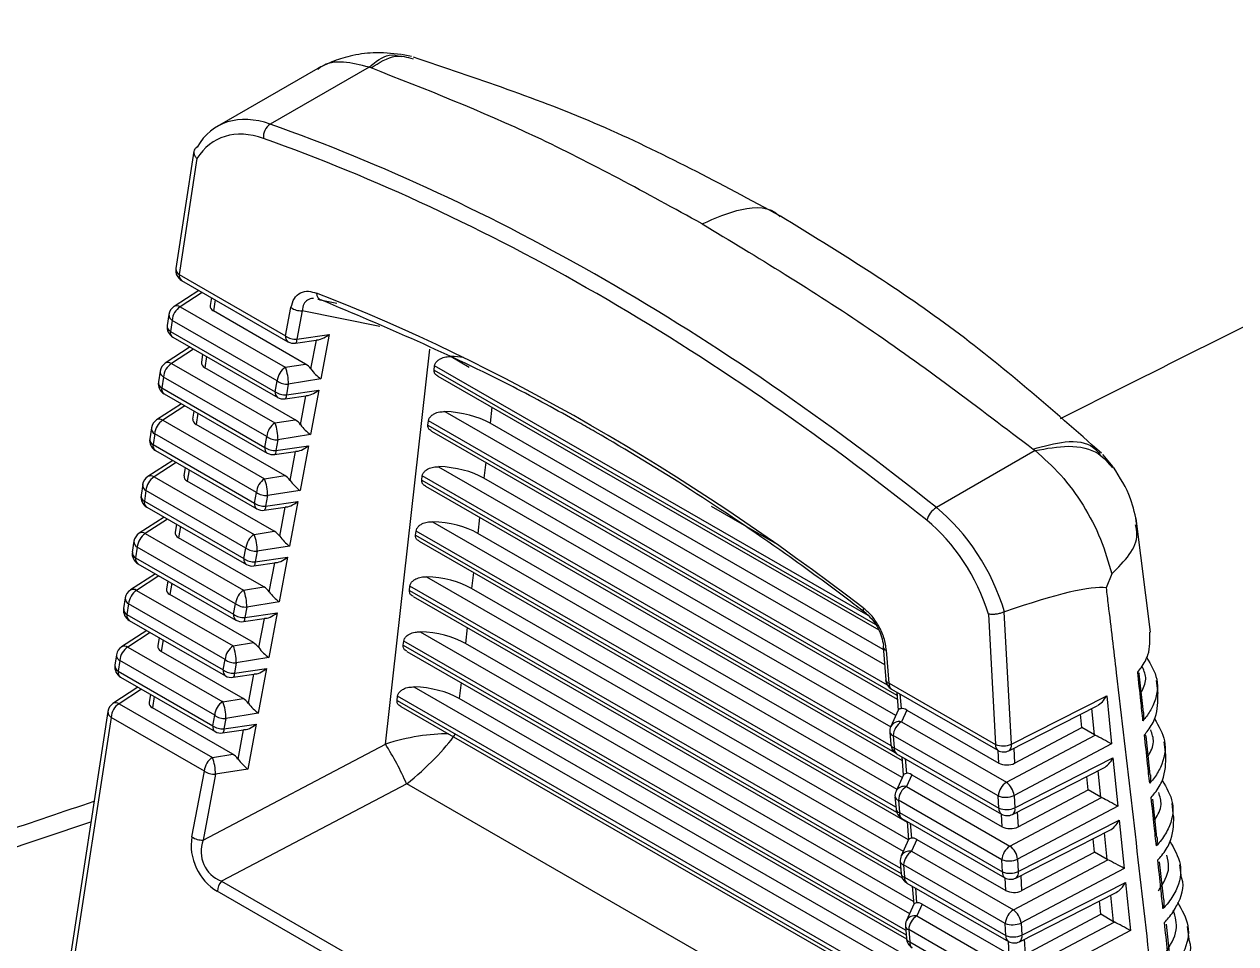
# Model space of a CAD drawing. Extents: x 7 to 135, y 3 to 97.
# Drawn here: x 96.942 to 97.988, y 80.301 to 81.095 of the extents above; entities that cross this region are included whole.
import ezdxf

# ---------------------------------------------------------------- set-up
doc = ezdxf.new("R2010")
doc.units = 0
doc.header["$MEASUREMENT"] = 0
doc.layers.add('OBJECT', color=7, linetype='CONTINUOUS')

msp = doc.modelspace()

# ---------------------------------------------------------------- linework, layer by layer
at = {"layer": 'OBJECT'}
for p, q in [((97.276, 81.0672), (97.2674, 81.069)), ((97.1951, 81.0569), (97.1084, 81.0069)), ((97.2394, 81.0581), (97.1541, 81.0089)), ((97.2411, 81.0574), (97.2394, 81.0581)), ((97.0907, 80.989), (97.0909, 80.9891)), ((97.0882, 80.9854), (97.0726, 80.8841)), ((97.0908, 80.9792), (97.0754, 80.8789)), ((97.0754, 80.8789), (97.1674, 80.8259)), ((97.0775, 80.8739), (97.1694, 80.8209)), ((97.0923, 80.8653), (97.071, 80.8514)), ((97.0954, 80.8636), (97.0763, 80.8512)), ((97.0763, 80.8512), (97.1671, 80.7989)), ((97.1033, 80.859), (97.1022, 80.8521)), ((97.1066, 80.8571), (97.1051, 80.8475)), ((97.1674, 80.8259), (97.172, 80.8505)), ((97.197, 80.8572), (97.1952, 80.8575)), ((97.1985, 80.8569), (97.2117, 80.8543)), ((97.0665, 80.8445), (97.0651, 80.8351)), ((97.1846, 80.8017), (97.1051, 80.8475)), ((97.1816, 80.8477), (97.177, 80.8232)), ((97.2486, 80.8342), (97.1816, 80.8477)), ((97.0694, 80.8394), (97.0679, 80.8299)), ((97.0679, 80.8299), (97.1584, 80.7778)), ((97.1601, 80.7871), (97.0694, 80.8394)), ((97.07, 80.8249), (97.1605, 80.7728)), ((97.1759, 80.8197), (97.1958, 80.8226)), ((97.177, 80.8232), (97.2049, 80.8273)), ((97.1892, 80.7974), (97.1939, 80.8223)), ((97.2049, 80.8273), (97.1978, 80.7888)), ((97.0849, 80.8164), (97.0634, 80.8024)), ((97.0879, 80.8146), (97.0688, 80.8022)), ((97.0957, 80.8101), (97.0947, 80.8031)), ((97.2536, 80.4733), (97.2918, 80.8146)), ((97.0688, 80.8022), (97.1581, 80.7508)), ((97.0991, 80.8082), (97.0976, 80.7985)), ((97.1756, 80.7535), (97.0976, 80.7985)), ((97.1671, 80.7989), (97.1846, 80.8017)), ((97.2956, 80.7965), (97.296, 80.8001)), ((97.6703, 80.5846), (97.296, 80.8001)), ((97.3102, 80.8081), (97.3258, 80.7991)), ((97.059, 80.7956), (97.0576, 80.7862)), ((97.0618, 80.7904), (97.0604, 80.781)), ((97.1511, 80.739), (97.0618, 80.7904)), ((97.1978, 80.7888), (97.1697, 80.7844)), ((97.2956, 80.7965), (97.6765, 80.5771)), ((97.2987, 80.7913), (97.6795, 80.572)), ((97.0604, 80.781), (97.1494, 80.7297)), ((97.1584, 80.7778), (97.1601, 80.7871)), ((97.1697, 80.7844), (97.168, 80.7751)), ((97.168, 80.7751), (97.196, 80.7792)), ((97.196, 80.7792), (97.1888, 80.7407)), ((97.0774, 80.7674), (97.0559, 80.7534)), ((97.0625, 80.776), (97.1515, 80.7247)), ((97.1669, 80.7716), (97.1868, 80.7745)), ((97.1803, 80.7493), (97.1849, 80.7742)), ((97.0804, 80.7656), (97.0613, 80.7532)), ((97.0882, 80.7611), (97.0871, 80.7541)), ((97.0915, 80.7592), (97.09, 80.7495)), ((97.3049, 80.7606), (97.6844, 80.542)), ((97.3454, 80.7643), (97.3439, 80.7505)), ((97.0515, 80.7466), (97.05, 80.7372)), ((97.0613, 80.7532), (97.1491, 80.7026)), ((97.1666, 80.7054), (97.09, 80.7495)), ((97.1581, 80.7508), (97.1756, 80.7535)), ((97.2902, 80.7489), (97.2906, 80.7525)), ((97.2902, 80.7489), (97.6952, 80.5157)), ((97.6869, 80.5243), (97.2906, 80.7525)), ((97.6834, 80.555), (97.3439, 80.7505)), ((97.0543, 80.7414), (97.0529, 80.7321)), ((97.1421, 80.6908), (97.0543, 80.7414)), ((97.1494, 80.7297), (97.1511, 80.739)), ((97.1607, 80.7362), (97.159, 80.727)), ((97.1888, 80.7407), (97.1607, 80.7362)), ((97.2934, 80.7437), (97.6955, 80.5121)), ((97.0529, 80.7321), (97.1404, 80.6816)), ((97.0549, 80.727), (97.1425, 80.6766)), ((97.1579, 80.7235), (97.1779, 80.7264)), ((97.159, 80.727), (97.187, 80.7311)), ((97.1713, 80.7011), (97.1759, 80.7261)), ((97.187, 80.7311), (97.1798, 80.6925)), ((97.8145, 80.7269), (97.7293, 80.6777)), ((97.8128, 80.7282), (97.8145, 80.7269)), ((97.0699, 80.7184), (97.0484, 80.7044)), ((97.0729, 80.7167), (97.0538, 80.7042)), ((97.3401, 80.7168), (97.3386, 80.703)), ((97.8819, 80.713), (97.8731, 80.7234)), ((97.0538, 80.7042), (97.1401, 80.6545)), ((97.0807, 80.7122), (97.0796, 80.7051)), ((97.084, 80.7103), (97.0825, 80.7005)), ((97.1491, 80.7026), (97.1666, 80.7054)), ((97.2849, 80.7013), (97.2853, 80.705)), ((97.6901, 80.4719), (97.2853, 80.705)), ((97.2995, 80.713), (97.6898, 80.4883)), ((97.044, 80.6976), (97.0425, 80.6883)), ((97.1576, 80.6573), (97.0825, 80.7005)), ((97.2849, 80.7013), (97.6935, 80.4661)), ((97.288, 80.6962), (97.6997, 80.4591)), ((97.6942, 80.4981), (97.3386, 80.703)), ((97.0468, 80.6924), (97.0454, 80.6831)), ((97.0454, 80.6831), (97.1314, 80.6336)), ((97.1331, 80.6427), (97.0468, 80.6924)), ((97.1404, 80.6816), (97.1421, 80.6908)), ((97.1517, 80.6881), (97.15, 80.6789)), ((97.15, 80.6789), (97.178, 80.683)), ((97.1798, 80.6925), (97.1517, 80.6881)), ((97.178, 80.683), (97.1708, 80.6444)), ((97.0474, 80.6781), (97.1335, 80.6285)), ((97.1489, 80.6754), (97.1689, 80.6783)), ((97.1623, 80.653), (97.1669, 80.6781)), ((97.5348, 80.6788), (97.5897, 80.6472)), ((97.0624, 80.6695), (97.0409, 80.6555)), ((97.0655, 80.6677), (97.0462, 80.6552)), ((97.0732, 80.6633), (97.0721, 80.6561)), ((97.2942, 80.6655), (97.6952, 80.4345)), ((97.3348, 80.6692), (97.3332, 80.6554)), ((97.9141, 80.5702), (97.9018, 80.6683)), ((97.0462, 80.6552), (97.1311, 80.6063)), ((97.0765, 80.6614), (97.075, 80.6515)), ((97.1486, 80.6091), (97.075, 80.6515)), ((97.1401, 80.6545), (97.1576, 80.6573)), ((97.2796, 80.6538), (97.28, 80.6574)), ((97.2796, 80.6538), (97.6949, 80.4146)), ((97.6943, 80.4189), (97.28, 80.6574)), ((97.6997, 80.4444), (97.3332, 80.6554)), ((97.0364, 80.6486), (97.035, 80.6393)), ((97.0393, 80.6434), (97.0378, 80.6342)), ((97.1241, 80.5945), (97.0393, 80.6434)), ((97.1314, 80.6336), (97.1331, 80.6427)), ((97.1708, 80.6444), (97.1427, 80.6399)), ((97.2827, 80.6486), (97.704, 80.406)), ((97.0378, 80.6342), (97.1224, 80.5855)), ((97.1427, 80.6399), (97.141, 80.6308)), ((97.141, 80.6308), (97.169, 80.6349)), ((97.169, 80.6349), (97.1618, 80.5963)), ((97.0549, 80.6205), (97.0333, 80.6065)), ((97.0399, 80.6292), (97.1245, 80.5804)), ((97.14, 80.6273), (97.1599, 80.6302)), ((97.1533, 80.6049), (97.158, 80.63)), ((97.3295, 80.6217), (97.3279, 80.6078)), ((97.8806, 80.6205), (97.8758, 80.6084)), ((97.058, 80.6188), (97.0387, 80.6062)), ((97.0657, 80.6143), (97.0646, 80.6072)), ((97.069, 80.6124), (97.0675, 80.6025)), ((97.2742, 80.6062), (97.2746, 80.6099)), ((97.6985, 80.3658), (97.2746, 80.6099)), ((97.2889, 80.6179), (97.7007, 80.3808)), ((97.0289, 80.5996), (97.0275, 80.5904)), ((97.0387, 80.6062), (97.1221, 80.5582)), ((97.1397, 80.561), (97.0675, 80.6025)), ((97.1311, 80.6063), (97.1486, 80.6091)), ((97.2742, 80.6062), (97.6988, 80.3617)), ((97.2774, 80.601), (97.6998, 80.3578)), ((97.7051, 80.3906), (97.3279, 80.6078)), ((97.0317, 80.5944), (97.0303, 80.5852)), ((97.1152, 80.5464), (97.0317, 80.5944)), ((97.1224, 80.5855), (97.1241, 80.5945)), ((97.1338, 80.5918), (97.1321, 80.5827)), ((97.1618, 80.5963), (97.1338, 80.5918)), ((97.0303, 80.5852), (97.1135, 80.5374)), ((97.0324, 80.5802), (97.1155, 80.5323)), ((97.131, 80.5792), (97.1509, 80.5821)), ((97.1321, 80.5827), (97.16, 80.5868)), ((97.1443, 80.5567), (97.149, 80.5819)), ((97.16, 80.5868), (97.1528, 80.5481)), ((97.7742, 80.5857), (97.7803, 80.473)), ((97.7878, 80.5876), (97.7881, 80.5877)), ((97.794, 80.4734), (97.7878, 80.5876)), ((97.0474, 80.5716), (97.0258, 80.5575)), ((97.0505, 80.5698), (97.0312, 80.5572)), ((97.2836, 80.5703), (97.7061, 80.327)), ((97.3241, 80.5741), (97.3226, 80.5603)), ((97.0582, 80.5654), (97.057, 80.5582)), ((97.0615, 80.5635), (97.06, 80.5535)), ((97.1221, 80.5582), (97.1397, 80.561)), ((97.2689, 80.5587), (97.2693, 80.5623)), ((97.2689, 80.5587), (97.7031, 80.3087)), ((97.7027, 80.3127), (97.2693, 80.5623)), ((97.7095, 80.3375), (97.3226, 80.5603)), ((97.0214, 80.5506), (97.02, 80.5415)), ((97.0312, 80.5572), (97.1131, 80.51)), ((97.1307, 80.5128), (97.06, 80.5535)), ((97.1528, 80.5481), (97.1248, 80.5437)), ((97.272, 80.5535), (97.7034, 80.3051)), ((97.6832, 80.5573), (97.6855, 80.5288)), ((97.6884, 80.5259), (97.6861, 80.5544)), ((97.0242, 80.5455), (97.0228, 80.5363)), ((97.1062, 80.4983), (97.0242, 80.5455)), ((97.1135, 80.5374), (97.1152, 80.5464)), ((97.1248, 80.5437), (97.1231, 80.5346)), ((97.1231, 80.5346), (97.151, 80.5387)), ((97.151, 80.5387), (97.1438, 80.5)), ((97.0228, 80.5363), (97.1045, 80.4893)), ((97.0249, 80.5313), (97.1065, 80.4842)), ((97.122, 80.5311), (97.1419, 80.534)), ((97.1353, 80.5086), (97.14, 80.5338)), ((97.3188, 80.5265), (97.3173, 80.5127)), ((97.6884, 80.5259), (97.7803, 80.473)), ((97.908, 80.5006), (97.9044, 80.5342)), ((97.9208, 80.5171), (97.9194, 80.5283)), ((97.0399, 80.5226), (97.0183, 80.5085)), ((97.043, 80.5208), (97.0237, 80.5083)), ((97.0506, 80.5164), (97.0495, 80.5092)), ((97.2782, 80.5228), (97.7115, 80.2733)), ((97.6904, 80.5209), (97.7824, 80.468)), ((97.695, 80.5183), (97.6963, 80.5026)), ((97.6978, 80.5167), (97.6988, 80.504)), ((97.0237, 80.5083), (97.1042, 80.4619)), ((97.054, 80.5145), (97.0524, 80.5046)), ((97.1131, 80.51), (97.1307, 80.5128)), ((97.2636, 80.5111), (97.264, 80.5147)), ((97.2636, 80.5111), (97.7073, 80.2556)), ((97.707, 80.2596), (97.264, 80.5147)), ((97.2667, 80.5059), (97.7076, 80.252)), ((97.7137, 80.2844), (97.3173, 80.5127)), ((97.7919, 80.4677), (97.8682, 80.5065)), ((97.794, 80.4734), (97.8763, 80.5152)), ((97.8763, 80.5152), (97.8805, 80.4735)), ((97.0139, 80.5016), (96.9643, 80.1789)), ((97.0167, 80.4965), (96.9671, 80.1736)), ((97.0972, 80.4501), (97.0167, 80.4965)), ((97.1217, 80.4647), (97.0524, 80.5046)), ((97.1045, 80.4893), (97.1062, 80.4983)), ((97.1158, 80.4955), (97.1141, 80.4865)), ((97.1438, 80.5), (97.1158, 80.4955)), ((97.6963, 80.5028), (97.6899, 80.4886)), ((97.7036, 80.5028), (97.699, 80.4926)), ((97.7036, 80.5028), (97.7831, 80.457)), ((97.8549, 80.4877), (97.8537, 80.4991)), ((97.8659, 80.4813), (97.8636, 80.5042)), ((97.113, 80.483), (97.1329, 80.486)), ((97.1141, 80.4865), (97.142, 80.4906)), ((97.1263, 80.4604), (97.131, 80.4857)), ((97.142, 80.4906), (97.1348, 80.4518)), ((97.699, 80.4926), (97.7897, 80.4404)), ((97.7968, 80.4569), (97.8549, 80.4877)), ((97.8659, 80.4813), (97.8549, 80.4877)), ((97.6891, 80.4837), (97.6899, 80.4729)), ((97.7827, 80.4286), (97.692, 80.4808)), ((97.692, 80.4808), (97.6928, 80.4701)), ((97.7897, 80.4404), (97.8664, 80.481)), ((97.9139, 80.4467), (97.9103, 80.4801)), ((97.9274, 80.464), (97.926, 80.4752)), ((97.0962, 80.3905), (97.2536, 80.4733)), ((97.1042, 80.4619), (97.1217, 80.4647)), ((97.6928, 80.4701), (97.7833, 80.418)), ((97.6949, 80.4651), (97.7854, 80.413)), ((97.7831, 80.457), (97.7825, 80.4679)), ((97.7961, 80.4698), (97.7968, 80.4569)), ((97.8805, 80.4735), (97.7964, 80.429)), ((97.6995, 80.4624), (97.7007, 80.4467)), ((97.7023, 80.4608), (97.7033, 80.4481)), ((97.7949, 80.4127), (97.8737, 80.4528)), ((97.797, 80.4184), (97.8817, 80.4615)), ((97.8817, 80.4615), (97.8859, 80.4198)), ((97.0865, 80.3933), (97.0972, 80.4501)), ((97.1068, 80.4474), (97.0962, 80.3905)), ((97.1348, 80.4518), (97.1068, 80.4474)), ((97.7008, 80.4469), (97.6944, 80.4327)), ((97.7081, 80.4469), (97.7034, 80.4367)), ((97.7081, 80.4469), (97.7861, 80.402)), ((97.8603, 80.4339), (97.8591, 80.4454)), ((97.8713, 80.4275), (97.869, 80.4504)), ((97.2719, 80.439), (97.1119, 80.3549)), ((97.7221, 80.1798), (97.2719, 80.439)), ((97.7034, 80.4367), (97.7927, 80.3853)), ((97.7998, 80.4018), (97.8603, 80.4339)), ((97.8713, 80.4275), (97.8603, 80.4339)), ((97.6935, 80.4278), (97.6944, 80.4171)), ((97.7857, 80.3735), (97.6964, 80.425)), ((97.6964, 80.425), (97.6973, 80.4142)), ((97.7833, 80.418), (97.7827, 80.4286)), ((97.7927, 80.3853), (97.8719, 80.4273)), ((97.7964, 80.429), (97.797, 80.4184)), ((97.9197, 80.3928), (97.9162, 80.4259)), ((97.9341, 80.4109), (97.9327, 80.4221)), ((97.6973, 80.4142), (97.7863, 80.363)), ((97.7861, 80.402), (97.7855, 80.4129)), ((97.7991, 80.4149), (97.7998, 80.4018)), ((97.8859, 80.4198), (97.7994, 80.3739)), ((96.6445, 80.2875), (96.9992, 80.4061)), ((97.6994, 80.4092), (97.7884, 80.358)), ((97.7039, 80.4066), (97.7052, 80.3908)), ((97.7067, 80.405), (97.7078, 80.3922)), ((97.8, 80.3634), (97.8871, 80.4077)), ((97.8871, 80.4077), (97.8914, 80.366)), ((97.7053, 80.391), (97.6989, 80.3768)), ((97.7125, 80.391), (97.7079, 80.3808)), ((97.7125, 80.391), (97.7891, 80.3469)), ((97.7979, 80.3577), (97.8791, 80.399)), ((97.8657, 80.3801), (97.8646, 80.3916)), ((97.8768, 80.3738), (97.8745, 80.3967)), ((97.7079, 80.3808), (97.7957, 80.3303)), ((97.8028, 80.3468), (97.8657, 80.3801)), ((97.8768, 80.3738), (97.8657, 80.3801)), ((97.698, 80.3719), (97.6989, 80.3612)), ((97.7887, 80.3185), (97.7009, 80.3691)), ((97.7009, 80.3691), (97.7018, 80.3584)), ((97.7863, 80.363), (97.7857, 80.3735)), ((97.7957, 80.3303), (97.8773, 80.3735)), ((97.7994, 80.3739), (97.8, 80.3634)), ((97.9255, 80.3389), (97.922, 80.3718)), ((97.9408, 80.3579), (97.9394, 80.369)), ((97.8021, 80.3599), (97.8028, 80.3468)), ((97.8914, 80.366), (97.8024, 80.3189)), ((97.1119, 80.3549), (97.7073, 80.0121)), ((97.7018, 80.3584), (97.7893, 80.308)), ((97.7038, 80.3534), (97.7914, 80.303)), ((97.7084, 80.3508), (97.7097, 80.3349)), ((97.7112, 80.3491), (97.7122, 80.3363)), ((97.7891, 80.3469), (97.7885, 80.3579)), ((97.803, 80.3084), (97.8926, 80.3539)), ((97.8926, 80.3539), (97.8968, 80.3123)), ((97.7038, 80.0034), (97.1084, 80.3463)), ((97.8009, 80.3027), (97.8846, 80.3453)), ((97.8712, 80.3264), (97.87, 80.3379)), ((97.8822, 80.32), (97.8799, 80.3429)), ((97.7098, 80.3351), (97.7033, 80.3209)), ((97.717, 80.3352), (97.7124, 80.3249)), ((97.717, 80.3352), (97.7921, 80.2919)), ((97.7124, 80.3249), (97.7987, 80.2752)), ((97.7893, 80.308), (97.7887, 80.3185)), ((97.7987, 80.2752), (97.8827, 80.3197)), ((97.8024, 80.3189), (97.803, 80.3084)), ((97.8058, 80.2917), (97.8712, 80.3264)), ((97.8822, 80.32), (97.8712, 80.3264)), ((97.9313, 80.2851), (97.9278, 80.3178)), ((97.7025, 80.316), (97.7033, 80.3054)), ((97.7918, 80.2634), (97.7054, 80.3132)), ((97.7054, 80.3132), (97.7062, 80.3026)), ((97.8968, 80.3123), (97.8055, 80.2638)), ((97.9474, 80.3048), (97.946, 80.3159)), ((97.7062, 80.3026), (97.7923, 80.253)), ((97.7921, 80.2919), (97.7915, 80.3029)), ((97.8051, 80.3049), (97.8058, 80.2917))]:
    msp.add_line(p, q, dxfattribs=at)
at = {"layer": 'OBJECT', "flags": 128}
for points in [[(97.177, 80.8232), (97.1769, 80.8219), (97.1767, 80.8209), (97.1764, 80.8202), (97.1761, 80.8198), (97.1759, 80.8197)], [(97.168, 80.7751), (97.1679, 80.7738), (97.1677, 80.7728), (97.1674, 80.7721), (97.1671, 80.7717), (97.1669, 80.7716)], [(97.159, 80.727), (97.1589, 80.7257), (97.1587, 80.7247), (97.1585, 80.724), (97.1581, 80.7236), (97.1579, 80.7235)], [(97.15, 80.6789), (97.1499, 80.6776), (97.1497, 80.6766), (97.1495, 80.6759), (97.1492, 80.6755), (97.1489, 80.6754)], [(97.141, 80.6308), (97.1409, 80.6295), (97.1408, 80.6285), (97.1405, 80.6278), (97.1402, 80.6274), (97.14, 80.6273)], [(97.6662, 80.591), (97.666, 80.59), (97.666, 80.589), (97.6662, 80.5882), (97.6664, 80.5875), (97.6668, 80.587), (97.6674, 80.5865), (97.668, 80.5863), (97.6687, 80.5862)], [(97.1321, 80.5827), (97.1319, 80.5814), (97.1318, 80.5804), (97.1315, 80.5797), (97.1312, 80.5793), (97.131, 80.5792)], [(97.1231, 80.5346), (97.123, 80.5333), (97.1228, 80.5323), (97.1225, 80.5316), (97.1222, 80.5312), (97.122, 80.5311)], [(97.1141, 80.4865), (97.114, 80.4852), (97.1138, 80.4842), (97.1135, 80.4835), (97.1132, 80.4831), (97.113, 80.483)]]:
    msp.add_lwpolyline(points, dxfattribs=at)
at = {"layer": 'OBJECT'}
for centre, radius, start, end in [((97.1617, 80.9978), 0.0135, 124.4891, 185.6285), ((97.0825, 80.8825), 0.01, 171.2679, 240.0649), ((97.0783, 80.8838), 0.00567, 177.399, 239.9217), ((97.0804, 80.878), 0.00503, 169.7178, 235.1264), ((97.1998, 80.8626), 0.00581, 177.2558, 257.0889), ((97.0764, 80.843), 0.01, 123.0575, 171.2679), ((97.0848, 80.8382), 0.0155, 123.059, 175.5654), ((97.0734, 80.8467), 0.00535, 57.1129, 117.6413), ((97.1806, 80.8626), 0.0149, 234.3745, 273.5862), ((97.0722, 80.8443), 0.00567, 177.399, 239.9217), ((97.075, 80.8336), 0.01, 171.2679, 240.0649), ((97.0707, 80.8349), 0.00567, 177.399, 239.9217), ((97.0728, 80.829), 0.00503, 169.7178, 235.1264), ((97.1723, 80.825), 0.00503, 169.7178, 235.1264), ((97.176, 80.838), 0.0149, 234.3745, 273.5862), ((97.1744, 80.8296), 0.01, 240.0649, 278.3807), ((97.0689, 80.794), 0.01, 123.0575, 171.2679), ((97.0773, 80.7892), 0.0155, 123.059, 175.5654), ((97.0659, 80.7977), 0.00535, 57.1129, 117.6413), ((97.1756, 80.7859), 0.0155, 123.059, 175.5654), ((97.1303, 80.7848), 0.0395, 359.404, 20.9827), ((97.0647, 80.7953), 0.00567, 177.399, 239.9217), ((97.0674, 80.7846), 0.01, 171.2679, 240.0649), ((97.0632, 80.7859), 0.00567, 177.399, 239.9217), ((97.0653, 80.7801), 0.00503, 169.7178, 235.1264), ((97.1635, 80.777), 0.00518, 170.7736, 234.0706), ((97.1671, 80.7899), 0.0149, 234.3745, 273.5862), ((97.1688, 80.7992), 0.0149, 234.3745, 273.5862), ((97.1654, 80.7815), 0.01, 240.0649, 278.3807), ((97.0614, 80.7451), 0.01, 123.0575, 171.2679), ((97.0571, 80.7463), 0.00567, 177.399, 239.9217), ((97.0697, 80.7402), 0.0155, 123.059, 175.5654), ((97.0584, 80.7487), 0.00535, 57.1129, 117.6413), ((97.1666, 80.7378), 0.0155, 123.059, 175.5654), ((97.1213, 80.7366), 0.0395, 359.404, 20.9827), ((97.0599, 80.7357), 0.01, 171.2679, 240.0649), ((97.0557, 80.737), 0.00567, 177.399, 239.9217), ((97.1598, 80.7511), 0.0149, 234.3745, 273.5862), ((97.0578, 80.7312), 0.00503, 169.7178, 235.1264), ((97.1545, 80.7289), 0.00518, 170.7736, 234.0706), ((97.1581, 80.7418), 0.0149, 234.3745, 273.5862), ((97.1565, 80.7334), 0.01, 240.0649, 278.3807), ((97.0538, 80.6961), 0.01, 123.0575, 171.2679), ((97.0622, 80.6912), 0.0155, 123.059, 175.5654), ((97.0509, 80.6997), 0.00535, 57.1129, 117.6413), ((97.0496, 80.6973), 0.00567, 177.399, 239.9217), ((97.1576, 80.6896), 0.0155, 123.059, 175.5654), ((97.1123, 80.6885), 0.0395, 359.404, 20.9827), ((97.0524, 80.6868), 0.01, 171.2679, 240.0649), ((97.0482, 80.688), 0.00567, 177.399, 239.9217), ((97.0503, 80.6822), 0.00503, 169.7178, 235.1264), ((97.1508, 80.7029), 0.0149, 234.3745, 273.5862), ((97.1491, 80.6938), 0.0149, 234.3745, 273.5862), ((97.1455, 80.6808), 0.00518, 170.7736, 234.0706), ((97.1475, 80.6853), 0.01, 240.0649, 278.3807), ((97.7388, 80.6617), 0.0186, 120.9929, 164.4542), ((97.0463, 80.6471), 0.01, 123.0575, 171.2679), ((97.0547, 80.6422), 0.0155, 123.059, 175.5654), ((97.0433, 80.6507), 0.00535, 57.1129, 117.6413), ((97.1486, 80.6415), 0.0155, 123.059, 175.5654), ((97.1033, 80.6403), 0.0395, 359.404, 20.9827), ((97.0421, 80.6483), 0.00567, 177.399, 239.9217), ((97.1418, 80.6548), 0.0149, 234.3745, 273.5862), ((97.0449, 80.6378), 0.01, 171.2679, 240.0649), ((97.0407, 80.6391), 0.00567, 177.399, 239.9217), ((97.0428, 80.6333), 0.00503, 169.7178, 235.1264), ((97.1401, 80.6457), 0.0149, 234.3745, 273.5862), ((97.1365, 80.6327), 0.00518, 170.7736, 234.0706), ((97.1385, 80.6372), 0.01, 240.0649, 278.3807), ((97.0388, 80.5981), 0.01, 123.0575, 171.2679), ((97.0346, 80.5994), 0.00567, 177.399, 239.9217), ((97.0472, 80.5932), 0.0155, 123.059, 175.5654), ((97.0358, 80.6017), 0.00535, 57.1129, 117.6413), ((97.1396, 80.5934), 0.0155, 123.059, 175.5654), ((97.0943, 80.5922), 0.0395, 359.404, 20.9827), ((97.0374, 80.5889), 0.01, 171.2679, 240.0649), ((97.0332, 80.5901), 0.00567, 177.399, 239.9217), ((97.1328, 80.6067), 0.0149, 234.3745, 273.5862), ((97.0353, 80.5843), 0.00503, 169.7178, 235.1264), ((97.1311, 80.5976), 0.0149, 234.3745, 273.5862), ((97.1276, 80.5846), 0.00518, 170.7736, 234.0706), ((97.1295, 80.5891), 0.01, 240.0649, 278.3807), ((97.0313, 80.5491), 0.01, 123.0575, 171.2679), ((97.0283, 80.5527), 0.00535, 57.1129, 117.6413), ((97.1306, 80.5452), 0.0155, 123.059, 175.5654), ((97.0853, 80.5441), 0.0395, 359.404, 20.9827), ((97.6855, 80.5574), 0.00232, 147.6293, 183.7611), ((97.027, 80.5504), 0.00567, 177.399, 239.9217), ((97.0396, 80.5443), 0.0155, 123.059, 175.5654), ((97.687, 80.5582), 0.0039, 194.1228, 257.0397), ((97.0299, 80.5399), 0.01, 171.2679, 240.0649), ((97.0256, 80.5412), 0.00567, 177.399, 239.9217), ((97.1186, 80.5365), 0.00518, 170.7736, 234.0706), ((97.1221, 80.5495), 0.0149, 234.3745, 273.5862), ((97.1238, 80.5585), 0.0149, 234.3745, 273.5862), ((97.0277, 80.5354), 0.00503, 169.7178, 235.1264), ((97.1205, 80.541), 0.01, 240.0649, 278.3807), ((97.6954, 80.5296), 0.01, 184.574, 240.0649), ((97.6892, 80.5297), 0.0039, 194.1228, 257.0397), ((97.6935, 80.5251), 0.00518, 170.7736, 234.0706), ((97.0237, 80.5001), 0.01, 123.0575, 171.2679), ((97.0321, 80.4953), 0.0155, 123.059, 175.5654), ((97.0208, 80.5039), 0.00522, 56.2749, 118.4792), ((97.1216, 80.4971), 0.0155, 123.059, 175.5654), ((97.0763, 80.4959), 0.0395, 359.404, 20.9827), ((97.0194, 80.5013), 0.00553, 176.4996, 240.8211), ((97.1148, 80.5104), 0.0149, 234.3745, 273.5862), ((97.1096, 80.4884), 0.00518, 170.7736, 234.0706), ((97.1131, 80.5014), 0.0149, 234.3745, 273.5862), ((97.1115, 80.4929), 0.01, 240.0649, 278.3807), ((97.699, 80.4845), 0.01, 155.6739, 184.574), ((97.6971, 80.4846), 0.00822, 76.9325, 150.9587), ((97.7074, 80.4796), 0.0155, 123.059, 175.5654), ((97.6929, 80.4846), 0.0039, 194.1228, 257.0397), ((97.0363, 80.3357), 0.2572, 23.6858, 32.3524), ((97.6999, 80.4737), 0.01, 184.574, 240.0649), ((97.6937, 80.4739), 0.0039, 194.1228, 257.0397), ((97.6978, 80.4692), 0.00503, 169.7178, 235.1264), ((97.7867, 80.4903), 0.0185, 249.8835, 293.3809), ((97.7854, 80.4721), 0.00518, 170.7736, 234.0706), ((97.7874, 80.4766), 0.01, 240.0649, 296.9655), ((97.7887, 80.4721), 0.00547, 306.1035, 13.1143), ((97.1126, 80.4489), 0.0155, 123.059, 175.5654), ((97.0673, 80.4478), 0.0395, 359.404, 20.9827), ((97.1058, 80.4622), 0.0149, 234.3745, 273.5862), ((97.7035, 80.4286), 0.01, 155.6739, 184.574), ((97.7016, 80.4287), 0.00822, 76.9325, 150.9587), ((97.7119, 80.4238), 0.0155, 123.059, 175.5654), ((97.7982, 80.4274), 0.0155, 123.059, 175.5654), ((97.7801, 80.427), 0.0164, 6.8038, 54.1892), ((97.6973, 80.4288), 0.0039, 194.1228, 257.0397), ((97.7891, 80.4459), 0.0185, 249.8835, 293.3809), ((97.7044, 80.4179), 0.01, 184.574, 240.0649), ((97.6982, 80.418), 0.0039, 194.1228, 257.0397), ((97.7023, 80.4133), 0.00503, 169.7178, 235.1264), ((97.7897, 80.4353), 0.0185, 249.8835, 293.3809), ((97.7884, 80.4171), 0.00518, 170.7736, 234.0706), ((97.7904, 80.4216), 0.01, 240.0649, 296.9655), ((97.7919, 80.417), 0.00528, 304.7311, 14.4867), ((97.0952, 80.4054), 0.0149, 234.3745, 273.5862), ((97.7061, 80.3728), 0.00822, 76.9325, 150.9587), ((97.7164, 80.3679), 0.0155, 123.059, 175.5654), ((97.8012, 80.3723), 0.0155, 123.059, 175.5654), ((97.7831, 80.372), 0.0164, 6.8038, 54.1892), ((97.708, 80.3727), 0.01, 155.6739, 184.574), ((97.7018, 80.3729), 0.0039, 194.1228, 257.0397), ((97.7921, 80.3909), 0.0185, 249.8835, 293.3809), ((97.7088, 80.362), 0.01, 184.574, 240.0649), ((97.7026, 80.3622), 0.0039, 194.1228, 257.0397), ((97.7927, 80.3803), 0.0185, 249.8835, 293.3809), ((97.7914, 80.3622), 0.00518, 170.7736, 234.0706), ((97.7949, 80.3621), 0.00528, 304.7311, 14.4867), ((97.124, 80.345), 0.0156, 140.4835, 175.3874), ((97.7067, 80.3575), 0.00503, 169.7178, 235.1264), ((97.7934, 80.3666), 0.01, 240.0649, 296.9655), ((97.8042, 80.3173), 0.0155, 123.059, 175.5654), ((97.7861, 80.3169), 0.0164, 6.8038, 54.1892), ((97.7125, 80.3168), 0.01, 155.6739, 184.574), ((97.7105, 80.3169), 0.00822, 76.9325, 150.9587), ((97.7208, 80.312), 0.0155, 123.059, 175.5654), ((97.7951, 80.3358), 0.0185, 249.8835, 293.3809), ((97.7063, 80.317), 0.0039, 194.1228, 257.0397), ((97.7957, 80.3253), 0.0185, 249.8835, 293.3809), ((97.7944, 80.3072), 0.00518, 170.7736, 234.0706), ((97.7979, 80.3071), 0.00528, 304.7311, 14.4867), ((97.7133, 80.3062), 0.01, 184.574, 240.0649), ((97.7071, 80.3064), 0.0039, 194.1228, 257.0397), ((97.7112, 80.3017), 0.00503, 169.7178, 235.1264), ((97.7964, 80.3116), 0.01, 240.0649, 296.9655)]:
    msp.add_arc(centre, radius, start, end, dxfattribs=at)
for centre, major_axis, ratio, start_param, end_param in [((97.1655, 80.9013), (-0.0554, 0.1065), 0.604542, 5.707548, 6.644169), ((97.3614, 78.9877), (-1.0307, 2.0019), 0.606802, 5.346572, 5.710081), ((97.1585, 80.8976), (-0.0504, 0.0979), 0.606929, 5.710224, 6.631758), ((97.3543, 78.984), (-1.0256, 1.9933), 0.606929, 5.346716, 5.710224), ((97.3519, 78.9286), (-0.9927, 1.9313), 0.606912, 5.374458, 5.683488), ((97.1122, 80.8516), (0.0101, 0), 0.57735, 3.050769, 3.923626), ((97.2024, 80.8337), (0.0105, 0.0101), 0.443251, 3.478711, 4.533123), ((97.1047, 80.8026), (0.0101, 0), 0.57735, 3.050769, 3.923626), ((97.184, 80.7934), (-0.00622, 0.00869), 0.616705, 4.730504, 5.348236), ((97.3068, 80.7732), (0.0603, 0.0001), 0.580973, 1.33232, 1.512297), ((97.1952, 80.7952), (-0.0084, 0.00863), 0.25874, 1.073291, 2.127703), ((97.1934, 80.7856), (0.0105, 0.0101), 0.443251, 3.478711, 4.533123), ((97.3014, 80.7256), (0.0603, 0.0001), 0.580973, 0.787367, 1.512297), ((97.0972, 80.7536), (0.0101, 0), 0.57735, 3.050769, 3.923626), ((97.175, 80.7453), (-0.00622, 0.00869), 0.616705, 4.730504, 5.348236), ((97.1862, 80.7471), (-0.0084, 0.00863), 0.25874, 1.073291, 2.127703), ((97.1844, 80.7375), (0.0105, 0.0101), 0.443251, 3.478711, 4.533123), ((97.0897, 80.7046), (0.0101, 0), 0.57735, 3.050769, 3.923626), ((97.166, 80.6972), (-0.00622, 0.00869), 0.616705, 4.730504, 5.348236), ((97.2961, 80.6781), (0.0603, 0.0001), 0.580973, 0.787367, 1.512297), ((97.1772, 80.6989), (-0.0084, 0.00863), 0.25874, 1.073291, 2.127703), ((97.1754, 80.6894), (0.0105, 0.0101), 0.443251, 3.478711, 4.533123), ((97.71, 80.5877), (-0.0554, 0.1065), 0.604542, 4.407419, 5.34404), ((97.2908, 80.6305), (0.0603, 0.0001), 0.580973, 0.787367, 1.512297), ((97.7029, 80.5841), (-0.0504, 0.0979), 0.606929, 4.425183, 5.346716), ((97.0821, 80.6557), (0.0101, 0), 0.57735, 3.050769, 3.923626), ((97.157, 80.649), (-0.00622, 0.00869), 0.616705, 4.730504, 5.348236), ((97.1682, 80.6508), (-0.0084, 0.00863), 0.25874, 1.073291, 2.127703), ((97.1665, 80.6413), (0.0105, 0.0101), 0.443251, 3.478711, 4.533123), ((97.2854, 80.5829), (0.0603, 0.0001), 0.580973, 0.787367, 1.512297), ((96.1802, 79.7046), (1.7027, 0.9), 0.04995, 0.068871, 0.309985), ((97.0746, 80.6067), (0.0101, 0), 0.57735, 3.050769, 3.923626), ((97.148, 80.6009), (-0.00622, 0.00869), 0.616705, 4.730504, 5.348236), ((97.1592, 80.6027), (-0.0084, 0.00863), 0.25874, 1.073291, 2.127703), ((97.1575, 80.5932), (0.0105, 0.0101), 0.443251, 3.478711, 4.533123), ((97.2801, 80.5354), (0.0603, 0.0001), 0.580973, 0.787367, 1.512297), ((97.0671, 80.5577), (0.0101, 0), 0.57735, 3.050769, 3.923626), ((97.139, 80.5527), (-0.00622, 0.00869), 0.616705, 4.730504, 5.348236), ((97.1502, 80.5545), (-0.0084, 0.00863), 0.25874, 1.073291, 2.127703), ((97.1485, 80.5451), (0.0105, 0.0101), 0.443251, 3.478711, 4.533123), ((97.2748, 80.4878), (0.0603, 0.0001), 0.580973, 0.787367, 1.512297), ((97.0596, 80.5087), (0.0101, 0), 0.57735, 3.050769, 3.923626), ((97.13, 80.5046), (-0.00622, 0.00869), 0.616705, 4.730504, 5.348236), ((97.1413, 80.5064), (-0.0084, 0.00863), 0.25874, 1.073291, 2.127703), ((97.8696, 80.5185), (0.0067, 0.0123), 0.526562, 3.797061, 4.735422), ((97.7064, 80.5008), (0.0101, -0.0018), 0.27902, 2.465284, 3.213369), ((97.7035, 80.4943), (-0.00628, 0.00904), 0.580774, 5.395552, 6.013284), ((97.1395, 80.497), (0.0105, 0.0101), 0.443251, 3.478711, 4.533123), ((97.2714, 80.4573), (0.0617, 0.0152), 0.319707, 0.857424, 1.783541), ((97.2714, 80.4573), (0.0478, 0.0415), 0.226664, 4.528167, 5.575365), ((97.873, 80.4854), (0.01, 0), 0.58221, 3.930034, 4.000134), ((97.8738, 80.4768), (0.0106, -0.0057), 0.027409, 0.910727, 2.359063), ((97.121, 80.4564), (-0.00622, 0.00869), 0.616705, 4.730504, 5.348236), ((97.1323, 80.4582), (-0.0084, 0.00863), 0.25874, 1.073291, 2.127703), ((97.7901, 80.4612), (0.01, 0), 0.58587, 3.930959, 5.443041), ((97.8751, 80.4647), (0.0067, 0.0123), 0.526562, 3.797061, 4.735422), ((97.7109, 80.4449), (0.0101, -0.0018), 0.27902, 2.465284, 3.213369), ((97.7079, 80.4384), (-0.00628, 0.00904), 0.580774, 5.395552, 6.013284), ((97.8784, 80.4317), (0.01, 0), 0.58221, 3.930034, 4.000134), ((97.8793, 80.423), (0.0106, -0.0057), 0.027409, 0.910727, 2.359063), ((97.7931, 80.4062), (0.01, 0), 0.58587, 3.930959, 5.443041), ((97.8805, 80.4109), (0.0067, 0.0123), 0.526562, 3.797061, 4.735422), ((97.1205, 80.3802), (-0.0177, 0.0359), 0.831355, 0.838058, 2.249584), ((97.1276, 80.3839), (0.0297, 0.017), 0.875255, 2.345915, 3.757441), ((97.7154, 80.389), (0.0101, -0.0018), 0.27902, 2.465284, 3.213369), ((97.7124, 80.3825), (-0.00628, 0.00904), 0.580774, 5.395552, 6.013284), ((97.8838, 80.3779), (0.01, 0), 0.58221, 3.930034, 4.000134), ((97.8847, 80.3693), (0.0106, -0.0057), 0.027409, 0.910727, 2.359063), ((97.8859, 80.3572), (0.0067, 0.0123), 0.526562, 3.797061, 4.735422), ((97.7961, 80.3511), (0.01, 0), 0.58587, 3.930959, 5.443041), ((97.7198, 80.3332), (0.0101, -0.0018), 0.27902, 2.465284, 3.213369), ((97.7169, 80.3266), (-0.00628, 0.00904), 0.580774, 5.395552, 6.013284), ((97.8893, 80.3242), (0.01, 0), 0.58221, 3.930034, 4.000134), ((97.8902, 80.3155), (0.0106, -0.0057), 0.027409, 0.910727, 2.359063)]:
    msp.add_ellipse(centre, major_axis=major_axis, ratio=ratio, start_param=start_param, end_param=end_param, dxfattribs=at)
for points, knots in [([(100.3493, 81.8789), (100.1631, 81.8035), (99.7753, 81.6463), (99.1904, 81.3931), (98.5943, 81.1218), (98.1428, 80.9085), (97.8917, 80.7823), (97.8361, 80.7543)], [0, 0, 0, 0, 0.21939, 0.456825, 0.694519, 0.93243, 1, 1, 1, 1]), ([(97.2669, 81.0691), (97.2589, 81.0699), (97.2442, 81.0714), (97.224, 81.0683), (97.2073, 81.0632), (97.1988, 81.0588), (97.1948, 81.0567)], [0, 0, 0, 0, 0.3160489, 0.5813136, 0.8028427, 1, 1, 1, 1]), ([(97.2394, 81.0581), (97.2319, 81.06), (97.217, 81.0637), (97.2019, 81.0619), (97.1961, 81.0569), (97.1952, 81.0561)], [0, 0, 0, 0, 0.456288, 0.912576, 1, 1, 1, 1]), ([(97.2394, 81.0581), (97.2452, 81.0628), (97.2547, 81.0705), (97.2637, 81.0682), (97.2671, 81.0674)], [0, 0, 0, 0, 0.613625, 1, 1, 1, 1]), ([(97.2411, 81.0574), (97.2482, 81.062), (97.2608, 81.0701), (97.2723, 81.0667), (97.2774, 81.0653)], [0, 0, 0, 0, 0.5635344, 1, 1, 1, 1]), ([(97.5947, 80.9294), (97.5432, 80.9571), (97.4409, 81.0121), (97.3319, 81.0486), (97.2777, 81.0667)], [0, 0, 0, 0, 0.502928, 1, 1, 1, 1]), ([(97.0907, 80.989), (97.09, 80.9885), (97.0887, 80.9874), (97.088, 80.9852), (97.0882, 80.9828), (97.0894, 80.9807), (97.0904, 80.9796), (97.0908, 80.9792), (97.0908, 80.9792)], [0, 0, 0, 0, 0.219281, 0.438507, 0.659241, 0.882986, 0.98583, 1, 1, 1, 1]), ([(97.5269, 80.9228), (97.5384, 80.9277), (97.5621, 80.9381), (97.5862, 80.9377), (97.5938, 80.9294), (97.5943, 80.9289)], [0, 0, 0, 0, 0.465782, 0.967265, 1, 1, 1, 1]), ([(97.8719, 80.7246), (97.8292, 80.7622), (97.7433, 80.838), (97.6444, 80.8988), (97.5947, 80.9294)], [0, 0, 0, 0, 0.497018, 1, 1, 1, 1]), ([(97.172, 80.8505), (97.1728, 80.8533), (97.1744, 80.8589), (97.1799, 80.8637), (97.1867, 80.8651), (97.1917, 80.8636), (97.194, 80.8629)], [0, 0, 0, 0, 0.261879, 0.524407, 0.77642, 1, 1, 1, 1]), ([(97.1915, 80.8582), (97.1913, 80.8582), (97.1893, 80.8586), (97.1861, 80.8571), (97.1825, 80.8537), (97.1819, 80.8497), (97.1816, 80.8477)], [0, 0, 0, 0, 0.021143, 0.339779, 0.658918, 1, 1, 1, 1]), ([(97.1952, 80.8578), (97.1954, 80.8578), (97.1959, 80.8578), (97.197, 80.8572), (97.1976, 80.8569)], [0, 0, 0, 0, 0.435249, 1, 1, 1, 1]), ([(97.6687, 80.5862), (97.6641, 80.5897), (97.641, 80.6073), (97.5635, 80.664), (97.4849, 80.7145), (97.4063, 80.7593), (97.3275, 80.8023), (97.2536, 80.8336), (97.1985, 80.8569)], [0, 0, 0, 0, 0.029968, 0.149857, 0.5, 0.529967, 0.649857, 1, 1, 1, 1]), ([(97.296, 80.8001), (97.2962, 80.8009), (97.2966, 80.8024), (97.2984, 80.8046), (97.3014, 80.8066), (97.3055, 80.808), (97.3087, 80.8081), (97.3102, 80.8081)], [0, 0, 0, 0, 0.161024, 0.321391, 0.49791, 0.763002, 1, 1, 1, 1]), ([(97.2987, 80.7913), (97.2982, 80.7916), (97.2969, 80.7924), (97.2956, 80.7942), (97.2956, 80.7957), (97.2956, 80.7965)], [0, 0, 0, 0, 0.251478, 0.646193, 1, 1, 1, 1]), ([(97.2906, 80.7525), (97.2908, 80.7533), (97.2912, 80.7549), (97.2931, 80.757), (97.2961, 80.7591), (97.3002, 80.7605), (97.3034, 80.7605), (97.3049, 80.7606)], [0, 0, 0, 0, 0.161024, 0.321391, 0.49791, 0.763002, 1, 1, 1, 1]), ([(97.2934, 80.7438), (97.2929, 80.7441), (97.2915, 80.7448), (97.2903, 80.7466), (97.2902, 80.7482), (97.2902, 80.7489)], [0, 0, 0, 0, 0.2514779, 0.6461928, 1, 1, 1, 1]), ([(97.8128, 80.7282), (97.8222, 80.7309), (97.8418, 80.7364), (97.8624, 80.7336), (97.8687, 80.7257), (97.8706, 80.7234)], [0, 0, 0, 0, 0.396748, 0.82255, 1, 1, 1, 1]), ([(97.8145, 80.7269), (97.8244, 80.7287), (97.8449, 80.7326), (97.8692, 80.7269), (97.8776, 80.7165), (97.8812, 80.7119)], [0, 0, 0, 0, 0.344308, 0.712672, 1, 1, 1, 1]), ([(97.2853, 80.705), (97.2855, 80.7058), (97.2859, 80.7073), (97.2878, 80.7095), (97.2908, 80.7115), (97.2949, 80.7129), (97.298, 80.713), (97.2995, 80.713)], [0, 0, 0, 0, 0.1610236, 0.3213905, 0.4979102, 0.7630016, 1, 1, 1, 1]), ([(97.9024, 80.6631), (97.901, 80.6706), (97.8976, 80.6881), (97.8877, 80.7038), (97.8821, 80.7127)], [0, 0, 0, 0, 0.4296924, 1, 1, 1, 1]), ([(97.2881, 80.6962), (97.2875, 80.6965), (97.2862, 80.6973), (97.285, 80.6991), (97.2849, 80.7006), (97.2849, 80.7013)], [0, 0, 0, 0, 0.251478, 0.646193, 1, 1, 1, 1]), ([(97.28, 80.6574), (97.2802, 80.6582), (97.2806, 80.6598), (97.2824, 80.6619), (97.2854, 80.664), (97.2895, 80.6653), (97.2927, 80.6654), (97.2942, 80.6655)], [0, 0, 0, 0, 0.161024, 0.321391, 0.49791, 0.763002, 1, 1, 1, 1]), ([(97.8806, 80.6205), (97.8861, 80.6259), (97.8972, 80.6368), (97.9036, 80.6518), (97.9019, 80.6601), (97.9013, 80.6629)], [0, 0, 0, 0, 0.400886, 0.801772, 1, 1, 1, 1]), ([(97.2827, 80.6487), (97.2822, 80.649), (97.2809, 80.6497), (97.2796, 80.6515), (97.2796, 80.6531), (97.2796, 80.6538)], [0, 0, 0, 0, 0.251478, 0.646193, 1, 1, 1, 1]), ([(97.2746, 80.6099), (97.2748, 80.6106), (97.2752, 80.6122), (97.2771, 80.6144), (97.2801, 80.6164), (97.2842, 80.6178), (97.2874, 80.6179), (97.2889, 80.6179)], [0, 0, 0, 0, 0.161024, 0.321391, 0.49791, 0.763002, 1, 1, 1, 1]), ([(97.2774, 80.6011), (97.2769, 80.6014), (97.2755, 80.6022), (97.2743, 80.604), (97.2743, 80.6055), (97.2742, 80.6062)], [0, 0, 0, 0, 0.2514779, 0.6461928, 1, 1, 1, 1]), ([(97.8758, 80.6084), (97.8764, 80.6035), (97.8793, 80.579), (97.8914, 80.4763), (97.9145, 80.2787), (97.9337, 80.0997), (97.9445, 79.9994)], [0, 0, 0, 0, 0.0241477, 0.1207387, 0.5071031, 1, 1, 1, 1]), ([(97.6861, 80.5544), (97.6856, 80.558), (97.6845, 80.5651), (97.6796, 80.5759), (97.6733, 80.5849), (97.6684, 80.589), (97.6662, 80.591)], [0, 0, 0, 0, 0.261879, 0.524407, 0.77642, 1, 1, 1, 1]), ([(97.6687, 80.5862), (97.6708, 80.5842), (97.6746, 80.5806), (97.6792, 80.5733), (97.6823, 80.5658), (97.6831, 80.5611), (97.6835, 80.5586)], [0, 0, 0, 0, 0.295336, 0.524717, 0.75446, 1, 1, 1, 1]), ([(97.7878, 80.5876), (97.7869, 80.5872), (97.7851, 80.5864), (97.7818, 80.5857), (97.7784, 80.5853), (97.7759, 80.5854), (97.7746, 80.5856), (97.7742, 80.5857), (97.7742, 80.5857)], [0, 0, 0, 0, 0.2192807, 0.4385072, 0.6592411, 0.8829862, 0.9858297, 1, 1, 1, 1]), ([(97.2693, 80.5623), (97.2695, 80.5631), (97.2699, 80.5647), (97.2718, 80.5668), (97.2748, 80.5689), (97.2789, 80.5702), (97.2821, 80.5703), (97.2836, 80.5703)], [0, 0, 0, 0, 0.161024, 0.321391, 0.49791, 0.763002, 1, 1, 1, 1]), ([(97.9031, 80.5355), (97.9041, 80.5368), (97.9078, 80.5416), (97.9142, 80.553), (97.9137, 80.5635), (97.9134, 80.5701)], [0, 0, 0, 0, 0.116822, 0.444409, 1, 1, 1, 1]), ([(97.2721, 80.5536), (97.2716, 80.5539), (97.2702, 80.5546), (97.269, 80.5564), (97.2689, 80.5579), (97.2689, 80.5587)], [0, 0, 0, 0, 0.251478, 0.646193, 1, 1, 1, 1]), ([(97.9107, 80.5483), (97.9144, 80.5421), (97.9224, 80.5286), (97.9189, 80.5107), (97.9121, 80.499), (97.9087, 80.4948), (97.9076, 80.4936)], [0, 0, 0, 0, 0.346891, 0.754122, 0.926886, 1, 1, 1, 1]), ([(97.9061, 80.5181), (97.908, 80.5219), (97.9116, 80.5291), (97.9087, 80.5364), (97.9073, 80.5399)], [0, 0, 0, 0, 0.524592, 1, 1, 1, 1]), ([(97.9076, 80.4936), (97.907, 80.4993), (97.9055, 80.5133), (97.904, 80.5273), (97.9031, 80.5355)], [0, 0, 0, 0, 0.412316, 1, 1, 1, 1]), ([(97.9031, 80.5355), (97.9032, 80.5355), (97.9033, 80.5354), (97.9041, 80.5349), (97.9043, 80.5345), (97.9045, 80.5342)], [0, 0, 0, 0, 0.01929, 0.22277, 1, 1, 1, 1]), ([(97.264, 80.5147), (97.2642, 80.5155), (97.2646, 80.5171), (97.2665, 80.5193), (97.2694, 80.5213), (97.2735, 80.5227), (97.2767, 80.5227), (97.2782, 80.5228)], [0, 0, 0, 0, 0.161024, 0.321391, 0.49791, 0.763002, 1, 1, 1, 1]), ([(97.9089, 80.4814), (97.91, 80.4827), (97.9139, 80.4875), (97.9207, 80.4992), (97.9205, 80.5101), (97.9204, 80.5171)], [0, 0, 0, 0, 0.115198, 0.432457, 1, 1, 1, 1]), ([(97.2668, 80.506), (97.2662, 80.5063), (97.2649, 80.5071), (97.2636, 80.5089), (97.2636, 80.5104), (97.2636, 80.5111)], [0, 0, 0, 0, 0.251478, 0.646193, 1, 1, 1, 1]), ([(97.9082, 80.5006), (97.9082, 80.4987), (97.9083, 80.4964), (97.9078, 80.4941), (97.9077, 80.4936), (97.9076, 80.4936)], [0, 0, 0, 0, 0.7960354, 0.9821245, 1, 1, 1, 1]), ([(97.9175, 80.4952), (97.9212, 80.4889), (97.9291, 80.4753), (97.9254, 80.4571), (97.9183, 80.4452), (97.9145, 80.4407), (97.9134, 80.4395)], [0, 0, 0, 0, 0.343001, 0.742405, 0.92701, 1, 1, 1, 1]), ([(97.9121, 80.4631), (97.9143, 80.4671), (97.9183, 80.4746), (97.9155, 80.4822), (97.9143, 80.4857)], [0, 0, 0, 0, 0.542503, 1, 1, 1, 1]), ([(97.9134, 80.4395), (97.9128, 80.4452), (97.9113, 80.4592), (97.9098, 80.4732), (97.9089, 80.4814)], [0, 0, 0, 0, 0.412356, 1, 1, 1, 1]), ([(97.9089, 80.4814), (97.909, 80.4814), (97.9092, 80.4813), (97.91, 80.4807), (97.9102, 80.4804), (97.9104, 80.4801)], [0, 0, 0, 0, 0.018682, 0.268682, 1, 1, 1, 1]), ([(97.9147, 80.4273), (97.9158, 80.4286), (97.9198, 80.4334), (97.9272, 80.4455), (97.9273, 80.4567), (97.9274, 80.464)], [0, 0, 0, 0, 0.113704, 0.421399, 1, 1, 1, 1]), ([(97.914, 80.4467), (97.9141, 80.4449), (97.9142, 80.4425), (97.9136, 80.4401), (97.9134, 80.4395), (97.9134, 80.4395)], [0, 0, 0, 0, 0.746159, 0.982615, 1, 1, 1, 1]), ([(97.9243, 80.4421), (97.928, 80.4357), (97.9358, 80.4221), (97.932, 80.4036), (97.9245, 80.3914), (97.9203, 80.3867), (97.9192, 80.3854)], [0, 0, 0, 0, 0.33909, 0.731288, 0.927078, 1, 1, 1, 1]), ([(97.0019, 80.4238), (96.9752, 80.4148), (96.8677, 80.3785), (96.7549, 80.3407), (96.6702, 80.3122)], [0, 0, 0, 0, 0.248594, 1, 1, 1, 1]), ([(97.9192, 80.3854), (97.9186, 80.3912), (97.9171, 80.4051), (97.9156, 80.4191), (97.9147, 80.4273)], [0, 0, 0, 0, 0.412394, 1, 1, 1, 1]), ([(97.9181, 80.4083), (97.9205, 80.4125), (97.9249, 80.4202), (97.9223, 80.4281), (97.9212, 80.4316)], [0, 0, 0, 0, 0.556797, 1, 1, 1, 1]), ([(97.9205, 80.3733), (97.9216, 80.3746), (97.9258, 80.3793), (97.9337, 80.3917), (97.9341, 80.4033), (97.9343, 80.4109)], [0, 0, 0, 0, 0.1123267, 0.4111302, 1, 1, 1, 1]), ([(97.9198, 80.3928), (97.9199, 80.3911), (97.92, 80.3887), (97.9194, 80.3862), (97.9192, 80.3854), (97.9192, 80.3854)], [0, 0, 0, 0, 0.699793, 0.983067, 1, 1, 1, 1]), ([(97.9308, 80.3894), (97.9346, 80.3829), (97.9425, 80.369), (97.9386, 80.35), (97.9307, 80.3375), (97.9261, 80.3326), (97.9249, 80.3314)], [0, 0, 0, 0, 0.341377, 0.723321, 0.927778, 1, 1, 1, 1]), ([(97.9249, 80.3314), (97.9243, 80.3371), (97.9228, 80.3511), (97.9213, 80.3651), (97.9205, 80.3733)], [0, 0, 0, 0, 0.41243, 1, 1, 1, 1]), ([(97.9209, 80.3466), (97.9253, 80.3534), (97.9317, 80.3634), (97.929, 80.374), (97.9281, 80.3775)], [0, 0, 0, 0, 0.666702, 1, 1, 1, 1]), ([(97.9262, 80.3192), (97.9274, 80.3205), (97.9318, 80.3253), (97.9392, 80.3376), (97.9442, 80.3499), (97.941, 80.3577), (97.9409, 80.3579)], [0, 0, 0, 0, 0.110857, 0.400862, 0.981298, 1, 1, 1, 1]), ([(97.9256, 80.3389), (97.9257, 80.3373), (97.9258, 80.3348), (97.9252, 80.3323), (97.9249, 80.3314), (97.9249, 80.3314)], [0, 0, 0, 0, 0.656618, 0.983485, 1, 1, 1, 1]), ([(97.9268, 80.2926), (97.9311, 80.2993), (97.9389, 80.3114), (97.9355, 80.3241), (97.934, 80.3298)], [0, 0, 0, 0, 0.552737, 1, 1, 1, 1]), ([(97.9373, 80.3369), (97.9412, 80.3301), (97.9492, 80.316), (97.9451, 80.2964), (97.9368, 80.2837), (97.9319, 80.2786), (97.9306, 80.2773)], [0, 0, 0, 0, 0.344445, 0.716342, 0.928512, 1, 1, 1, 1]), ([(97.9306, 80.2773), (97.93, 80.2831), (97.9285, 80.297), (97.9271, 80.311), (97.9262, 80.3192)], [0, 0, 0, 0, 0.4124642, 1, 1, 1, 1]), ([(97.9319, 80.2652), (97.9331, 80.2665), (97.9377, 80.2713), (97.9455, 80.2836), (97.9507, 80.2962), (97.9475, 80.3042), (97.9473, 80.3048)], [0, 0, 0, 0, 0.1096579, 0.3918823, 0.956649, 1, 1, 1, 1])]:
    msp.add_open_spline(points, degree=3, knots=knots, dxfattribs=at)
for points in [[(97.5269, 80.9228), (97.479, 80.9491), (97.3831, 81.0018), (97.2884, 81.0389), (97.2411, 81.0574)], [(97.5269, 80.9228), (97.5748, 80.8939), (97.6707, 80.8362), (97.7654, 80.7642), (97.8128, 80.7282)], [(97.8145, 80.7269), (97.8221, 80.7202), (97.8371, 80.7069), (97.8565, 80.6801), (97.8721, 80.6506), (97.8777, 80.6305), (97.8806, 80.6205)]]:
    msp.add_open_spline(points, degree=3, dxfattribs=at)

doc.saveas('drawing.dxf')
